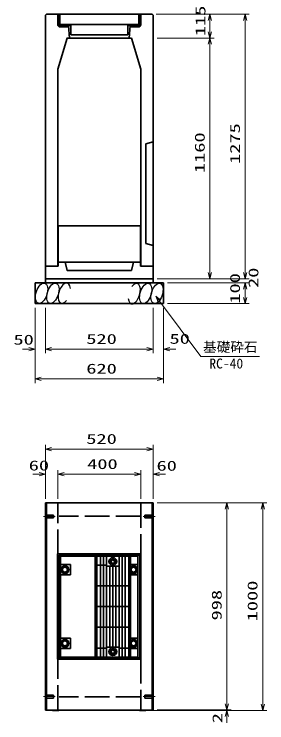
# Model space of a CAD drawing. Units: millimetres on the paper. Extents: x 0 to 841, y 0 to 594.
# Drawn here: x 604 to 664.9, y 303.7 to 474.4 of the extents above; entities that cross this region are included whole.
import ezdxf
from ezdxf.enums import TextEntityAlignment as Align

# ---------------------------------------------------------------- set-up
doc = ezdxf.new("R2010")
doc.units = ezdxf.units.MM
doc.linetypes.add('DASHED', pattern=[7.5, 6, -1.5])
doc.linetypes.add('USER2', pattern=[18.5, 12, -1.5, 3.5, -1.5])
for name, color, linetype, lineweight in [('D-BMK（構造物基準線）', 2, 'USER2', 18), ('D-STR-DIM（寸法）', 7, 'Continuous', 13), ('D-STR-HTXT(基礎砕石-旗)', 7, 'Continuous', 13), ('D-STR-STRF(グリ)', 7, 'Continuous', 25), ('D-STR（構造物）', 1, 'Continuous', 35)]:
    doc.layers.add(name, color=color, linetype=linetype, lineweight=lineweight)
doc.styles.add('ＭＳ ゴシック', font='')
doc.styles.get('ＭＳ ゴシック').set_extended_font_data('MS Gothic')

# ---------------------------------------------------------------- blocks, each defined once
blk = doc.blocks.new('_Open30')
at = {"color": 7, "linetype": 'Continuous', "lineweight": 13}
for p, q in [((-1, 0.2679), (0, 0)), ((0, 0), (-1, -0.2679)), ((0, 0), (-1, 0))]:
    blk.add_line(p, q, dxfattribs=at)

msp = doc.modelspace()

# ---------------------------------------------------------------- linework, layer by layer
at = {"layer": 'D-BMK（構造物基準線）'}
for p, q in [((611.026, 353.4), (613.876, 353.4)), ((637.95, 353.4), (635.1, 353.4)), ((611.026, 310), (613.876, 310)), ((637.95, 310), (635.1, 310))]:
    msp.add_line(p, q, dxfattribs=at)
at = {"layer": 'D-STR-DIM（寸法）'}
for p, q in [((638.239, 474.428), (660.692, 474.428)), ((638.239, 474.428), (652.194, 474.428)), ((639.239, 474.428), (660.692, 474.428)), ((651.194, 470.18), (651.194, 472.928)), ((659.692, 412.18), (659.692, 472.928)), ((659.692, 472.928), (659.692, 471.428)), ((638.489, 468.68), (652.194, 468.68)), ((638.489, 468.68), (652.194, 468.68)), ((651.194, 412.18), (651.194, 467.18)), ((659.692, 412.18), (659.692, 413.68)), ((638.489, 410.68), (660.692, 410.68)), ((638.489, 410.68), (652.194, 410.68)), ((638.489, 410.68), (660.692, 410.68)), ((640.989, 409.68), (660.692, 409.68)), ((640.989, 409.68), (660.692, 409.68)), ((659.692, 406.18), (659.692, 408.18)), ((659.692, 408.18), (659.692, 406.68)), ((608.989, 403.68), (608.989, 392.713)), ((611.488, 403.68), (611.488, 392.713)), ((611.489, 403.68), (611.489, 392.713)), ((637.489, 403.68), (637.489, 392.713)), ((639.989, 403.68), (639.989, 392.713)), ((640.989, 404.68), (660.692, 404.68)), ((608.989, 402.68), (608.989, 385.556)), ((637.489, 402.68), (637.489, 392.713)), ((639.989, 402.68), (639.989, 385.556)), ((607.489, 393.713), (605.989, 393.713)), ((612.988, 393.713), (635.989, 393.713)), ((612.989, 393.713), (614.489, 393.713)), ((635.989, 393.713), (634.489, 393.713)), ((641.489, 393.713), (642.989, 393.713)), ((610.489, 386.556), (638.489, 386.556)), ((611.488, 357.65), (611.488, 370.627)), ((637.488, 364.607), (637.488, 370.627)), ((612.988, 369.627), (635.988, 369.627)), ((611.488, 357.65), (611.488, 364.577)), ((614.488, 357.65), (614.488, 364.577)), ((614.488, 357.702), (614.488, 364.577)), ((634.488, 357.68), (634.488, 364.577)), ((634.488, 357.68), (634.488, 364.577)), ((637.488, 357.65), (637.488, 364.577)), ((609.988, 363.577), (608.488, 363.577)), ((615.988, 363.577), (632.988, 363.577)), ((615.988, 363.577), (617.488, 363.577)), ((632.988, 363.577), (631.488, 363.577)), ((638.988, 363.577), (640.488, 363.577)), ((638.488, 356.68), (656.277, 356.68)), ((655.277, 308.28), (655.277, 355.18)), ((656.277, 356.68), (664.917, 356.68)), ((663.917, 308.18), (663.917, 355.18)), ((655.277, 308.28), (655.277, 309.78)), ((637.238, 306.68), (656.277, 306.68)), ((638.488, 306.78), (656.277, 306.78)), ((638.488, 306.78), (656.277, 306.78)), ((653.84, 306.68), (664.917, 306.68)), ((655.277, 305.18), (655.277, 303.68))]:
    msp.add_line(p, q, dxfattribs=at)
at = {"layer": 'D-STR-HTXT(基礎砕石-旗)'}
msp.add_lwpolyline([(663.111, 391.983), (649.007, 391.983), (639.003, 405.309)], dxfattribs=at)
at = {"layer": 'D-STR-STRF(グリ)'}
for centre, major_axis in [((610.583, 407.203), (0.79, 2.421)), ((613.304, 407.203), (0.79, 2.421)), ((635.693, 407.123), (-0.771, -2.427)), ((638.414, 407.144), (-0.771, -2.427))]:
    msp.add_ellipse(centre, major_axis=major_axis, ratio=0.5139, dxfattribs=at)
for centre, major_axis in [((616.045, 407.203), (0.79, 2.421)), ((632.953, 407.101), (-0.771, -2.427))]:
    msp.add_ellipse(centre, major_axis=major_axis, ratio=0.5139, start_param=5.3575563, end_param=10.3750652, dxfattribs=at)
at = {"layer": 'D-STR（構造物）'}
for p, q in [((611.738, 474.428), (611.488, 474.183)), ((611.489, 474.183), (611.489, 413.68)), ((611.738, 474.428), (637.239, 474.428)), ((614.489, 474.428), (614.489, 471.878)), ((614.789, 471.878), (614.789, 474.428)), ((614.944, 471.978), (614.944, 474.478)), ((634.044, 474.478), (634.044, 471.978)), ((634.189, 474.428), (634.189, 471.878)), ((634.489, 471.873), (634.489, 474.428)), ((637.239, 474.428), (637.489, 474.183)), ((637.489, 474.183), (637.489, 413.68)), ((634.044, 471.978), (614.944, 471.978)), ((614.989, 471.678), (617.369, 471.678)), ((616.989, 471.378), (614.989, 471.378)), ((615.169, 471.978), (615.169, 471.678)), ((616.989, 471.678), (616.989, 471.378)), ((617.058, 471.678), (617.288, 468.68)), ((617.369, 471.678), (617.369, 471.978)), ((617.619, 471.978), (617.619, 469.478)), ((631.359, 469.478), (631.359, 471.978)), ((631.619, 471.978), (631.619, 471.678)), ((633.989, 471.678), (631.619, 471.678)), ((631.919, 471.678), (631.688, 468.68)), ((631.989, 471.678), (631.989, 471.378)), ((631.989, 471.378), (633.989, 471.378)), ((633.819, 471.678), (633.819, 471.978)), ((617.619, 469.478), (631.359, 469.478)), ((634.489, 461.174), (632.237, 468.68)), ((614.488, 461.174), (614.488, 413.68)), ((634.489, 461.174), (634.489, 413.68)), ((635.739, 443.18), (637.489, 443.68)), ((635.739, 419.18), (635.739, 443.18)), ((614.563, 423.43), (614.563, 413.68)), ((635.739, 419.18), (637.489, 418.68)), ((614.488, 413.68), (611.489, 413.68)), ((614.563, 414.68), (634.414, 414.68)), ((637.489, 413.68), (634.414, 413.68)), ((637.489, 413.68), (634.489, 413.68)), ((637.489, 409.68), (637.489, 413.68)), ((624.488, 412.68), (632.239, 412.68)), ((611.489, 410.68), (637.489, 410.68)), ((608.989, 409.68), (639.989, 409.68)), ((608.989, 409.68), (608.989, 404.68)), ((639.989, 409.68), (639.989, 404.68)), ((608.989, 404.68), (639.989, 404.68)), ((611.488, 356.65), (637.488, 356.65)), ((611.488, 306.75), (611.488, 356.65)), ((611.738, 306.75), (611.738, 356.65)), ((637.238, 356.65), (637.238, 306.75)), ((637.488, 356.65), (637.488, 306.75)), ((614.438, 319.025), (614.438, 344.375)), ((614.438, 344.375), (634.538, 344.375)), ((614.738, 319.325), (614.738, 344.075)), ((614.738, 344.075), (634.238, 344.075)), ((615.168, 319.525), (615.168, 343.875)), ((615.168, 343.875), (623.488, 343.875)), ((623.488, 319.025), (623.488, 344.375)), ((623.788, 319.025), (623.788, 344.375)), ((623.888, 343.875), (623.888, 319.525)), ((631.638, 343.875), (623.888, 343.875)), ((624.763, 343.875), (624.763, 319.525)), ((625.513, 319.525), (625.513, 343.875)), ((626.263, 343.875), (626.263, 319.525)), ((629.263, 343.875), (629.263, 319.525)), ((630.013, 319.525), (630.013, 343.875)), ((630.763, 343.875), (630.763, 319.525)), ((631.638, 319.525), (631.638, 343.875)), ((631.738, 319.025), (631.738, 344.375)), ((632.038, 344.375), (632.038, 319.025)), ((633.808, 343.875), (632.038, 343.875)), ((633.808, 343.875), (633.808, 319.525)), ((633.808, 341.825), (633.808, 343.875)), ((634.238, 344.075), (634.238, 319.325)), ((634.538, 344.375), (634.538, 319.025)), ((615.168, 341.825), (617.518, 341.825)), ((617.518, 341.825), (617.518, 339.325)), ((623.888, 341.7), (626.263, 341.7)), ((627.07, 342.55), (627.416, 343.15)), ((627.416, 341.95), (627.07, 342.55)), ((627.416, 343.15), (628.109, 343.15)), ((628.109, 341.95), (627.416, 341.95)), ((628.109, 343.15), (628.455, 342.55)), ((628.455, 342.55), (628.109, 341.95)), ((632.038, 341.825), (633.808, 341.825)), ((615.866, 341.175), (615.52, 340.575)), ((615.52, 340.575), (615.866, 339.975)), ((616.559, 341.175), (615.866, 341.175)), ((615.866, 339.975), (616.559, 339.975)), ((616.905, 340.575), (616.559, 341.175)), ((616.559, 339.975), (616.905, 340.575)), ((626.263, 341.45), (629.263, 341.45)), ((627.013, 321.95), (627.013, 341.45)), ((627.763, 321.95), (627.763, 341.45)), ((628.513, 341.45), (628.513, 321.95)), ((632.07, 340.575), (632.416, 341.175)), ((632.416, 339.975), (632.07, 340.575)), ((632.416, 341.175), (633.109, 341.175)), ((633.109, 339.975), (632.416, 339.975)), ((633.109, 341.175), (633.456, 340.575)), ((633.456, 340.575), (633.109, 339.975)), ((617.518, 339.325), (615.168, 339.325)), ((632.038, 339.325), (633.808, 339.325)), ((633.808, 339.325), (633.808, 324.075)), ((633.808, 339.325), (633.808, 324.075)), ((631.638, 336.7), (623.888, 336.7)), ((623.888, 331.7), (631.638, 331.7)), ((631.638, 326.7), (623.888, 326.7)), ((617.518, 324.075), (615.168, 324.075)), ((615.866, 323.425), (615.52, 322.825)), ((615.52, 322.825), (615.866, 322.225)), ((616.559, 323.425), (615.866, 323.425)), ((616.905, 322.825), (616.559, 323.425)), ((616.559, 322.225), (616.905, 322.825)), ((617.518, 321.575), (617.518, 324.075)), ((633.808, 324.075), (632.038, 324.075)), ((632.07, 322.825), (632.416, 323.425)), ((632.416, 322.225), (632.07, 322.825)), ((632.416, 323.425), (633.109, 323.425)), ((633.109, 323.425), (633.456, 322.825)), ((633.456, 322.825), (633.109, 322.225)), ((617.518, 321.575), (615.168, 321.575)), ((615.866, 322.225), (616.559, 322.225)), ((623.888, 321.7), (626.263, 321.7)), ((626.263, 321.95), (629.263, 321.95)), ((627.07, 320.85), (627.416, 321.45)), ((627.416, 321.45), (628.109, 321.45)), ((628.109, 321.45), (628.455, 320.85)), ((629.263, 321.7), (631.638, 321.7)), ((632.038, 321.575), (633.808, 321.575)), ((633.109, 322.225), (632.416, 322.225)), ((634.238, 319.325), (614.738, 319.325)), ((615.168, 319.525), (623.488, 319.525)), ((631.638, 319.525), (623.888, 319.525)), ((627.416, 320.25), (627.07, 320.85)), ((628.109, 320.25), (627.416, 320.25)), ((628.455, 320.85), (628.109, 320.25)), ((633.808, 319.525), (632.038, 319.525)), ((634.538, 319.025), (614.438, 319.025)), ((637.488, 306.75), (611.488, 306.75)), ((613.238, 306.65), (613.138, 306.75)), ((614.738, 306.65), (613.238, 306.65)), ((614.738, 306.65), (614.838, 306.75)), ((634.238, 306.65), (634.138, 306.75)), ((634.238, 306.65), (635.738, 306.65)), ((635.738, 306.65), (635.838, 306.75))]:
    msp.add_line(p, q, dxfattribs=at)
at = {"layer": 'D-STR（構造物）', "linetype": 'DASHED'}
for p, q in [((614.488, 306.75), (614.488, 356.65)), ((634.488, 356.65), (634.488, 306.75)), ((611.488, 353.75), (613.488, 353.75)), ((613.488, 353.05), (613.488, 353.75)), ((634.488, 353.468), (614.838, 353.468)), ((637.488, 353.75), (635.488, 353.75)), ((635.488, 353.05), (635.488, 353.75)), ((611.488, 353.05), (613.488, 353.05)), ((637.488, 353.05), (635.488, 353.05)), ((611.488, 310.35), (613.488, 310.35)), ((611.488, 309.65), (613.488, 309.65)), ((613.488, 310.35), (613.488, 309.65)), ((634.488, 309.932), (614.838, 309.932)), ((637.488, 310.35), (635.488, 310.35)), ((635.488, 310.35), (635.488, 309.65)), ((637.488, 309.65), (635.488, 309.65))]:
    msp.add_line(p, q, dxfattribs=at)
at = {"layer": 'D-STR（構造物）'}
for points in [[(614.488, 461.174), (616.74, 468.68), (632.237, 468.68)], [(614.563, 423.43), (634.414, 423.43), (634.414, 413.68)], [(611.489, 409.68), (611.489, 413.68), (614.563, 413.68)], [(624.488, 412.68), (616.738, 412.68), (616.238, 414.68)], [(624.488, 412.68), (632.239, 412.68), (632.739, 414.68)]]:
    msp.add_lwpolyline(points, dxfattribs=at)
for centre, radius in [((627.763, 342.55), 0.95), ((616.213, 340.575), 0.95), ((627.763, 342.55), 0.6), ((627.763, 342.55), 0.4), ((632.763, 340.575), 0.95), ((616.263, 340.575), 0.725), ((616.213, 340.575), 0.6), ((632.713, 340.575), 0.725), ((632.763, 340.575), 0.6), ((616.213, 322.825), 0.95), ((616.263, 322.825), 0.725), ((616.213, 322.825), 0.6), ((632.763, 322.825), 0.95), ((632.713, 322.825), 0.725), ((632.763, 322.825), 0.6), ((627.763, 320.85), 0.95), ((627.763, 320.85), 0.6), ((627.763, 320.85), 0.4)]:
    msp.add_circle(centre, radius, dxfattribs=at)
for centre, radius, start, end in [((614.989, 471.878), 0.5, 180, 270), ((614.989, 471.878), 0.2, 180, 270), ((633.989, 471.878), 0.2, 270, 0), ((633.989, 471.878), 0.5, 270, 359.42699)]:
    msp.add_arc(centre, radius, start, end, dxfattribs=at)

# ---------------------------------------------------------------- block references
at = {"layer": 'D-STR-DIM（寸法）', "xscale": 1.5, "yscale": 1.5}
for p, rotation in [((651.194, 474.428), 90), ((659.692, 474.428), 90), ((659.692, 474.428), 90), ((651.194, 468.68), 270), ((651.194, 468.68), 90), ((651.194, 410.68), 270), ((659.692, 410.68), 270), ((659.692, 410.68), 270), ((659.692, 409.68), 90), ((659.692, 409.68), 90), ((659.692, 404.68), 270), ((611.488, 393.713), 180), ((611.489, 393.713), 180), ((639.989, 393.713), 180), ((608.989, 386.556), 180), ((611.488, 369.627), 180), ((614.488, 363.577), 180), ((614.488, 363.577), 180), ((637.488, 363.577), 180), ((655.277, 356.68), 90), ((663.917, 356.68), 90), ((655.277, 306.78), 270), ((655.277, 306.78), 270), ((663.917, 306.68), 270), ((655.277, 306.68), 90)]:
    msp.add_blockref('_Open30', p, dxfattribs=dict(at, rotation=rotation))
for p in [(608.989, 393.713), (637.489, 393.713), (637.489, 393.713), (639.989, 386.556), (637.488, 369.627), (611.488, 363.577), (634.488, 363.577), (634.488, 363.577)]:
    msp.add_blockref('_Open30', p, dxfattribs=at)
at = {"layer": 'D-STR-HTXT(基礎砕石-旗)', "xscale": 1.5, "yscale": 1.5, "rotation": 126.89552}
msp.add_blockref('_Open30', (638.102, 406.509), dxfattribs=at)

# ---------------------------------------------------------------- texts
at = {"layer": 'D-STR-DIM（寸法）', "style": 'ＭＳ ゴシック', "width": 1.5}
for s, p in [('115', (650.819, 469.138)), ('1275', (659.154, 438.341)), ('1160', (650.656, 436.138)), ('100', (659.154, 404.68)), ('20', (663.606, 408.462)), ('1000', (663.379, 328.139)), ('998', (654.739, 328.355)), ('2', (654.914, 303.592))]:
    msp.add_text(s, height=2.405, rotation=90, dxfattribs=at).set_placement(p, align=Align.BOTTOM_LEFT)
for s, p in [('50', (603.791, 394.08)), ('520', (621.364, 394.25)), ('50', (641.441, 394.288)), ('620', (621.364, 387.093)), ('520', (621.363, 370.165)), ('400', (621.571, 364.114)), ('60', (607.474, 363.765)), ('60', (638.307, 363.701))]:
    msp.add_text(s, height=2.405, dxfattribs=at).set_placement(p, align=Align.BOTTOM_LEFT)
at = {"layer": 'D-STR-HTXT(基礎砕石-旗)', "style": 'ＭＳ ゴシック'}
for s, p in [('基礎砕石', (649.542, 392.32)), ('RC-40', (651.03, 388.333))]:
    msp.add_text(s, height=2.405, dxfattribs=at).set_placement(p, align=Align.BOTTOM_LEFT)

doc.saveas('drawing.dxf')
